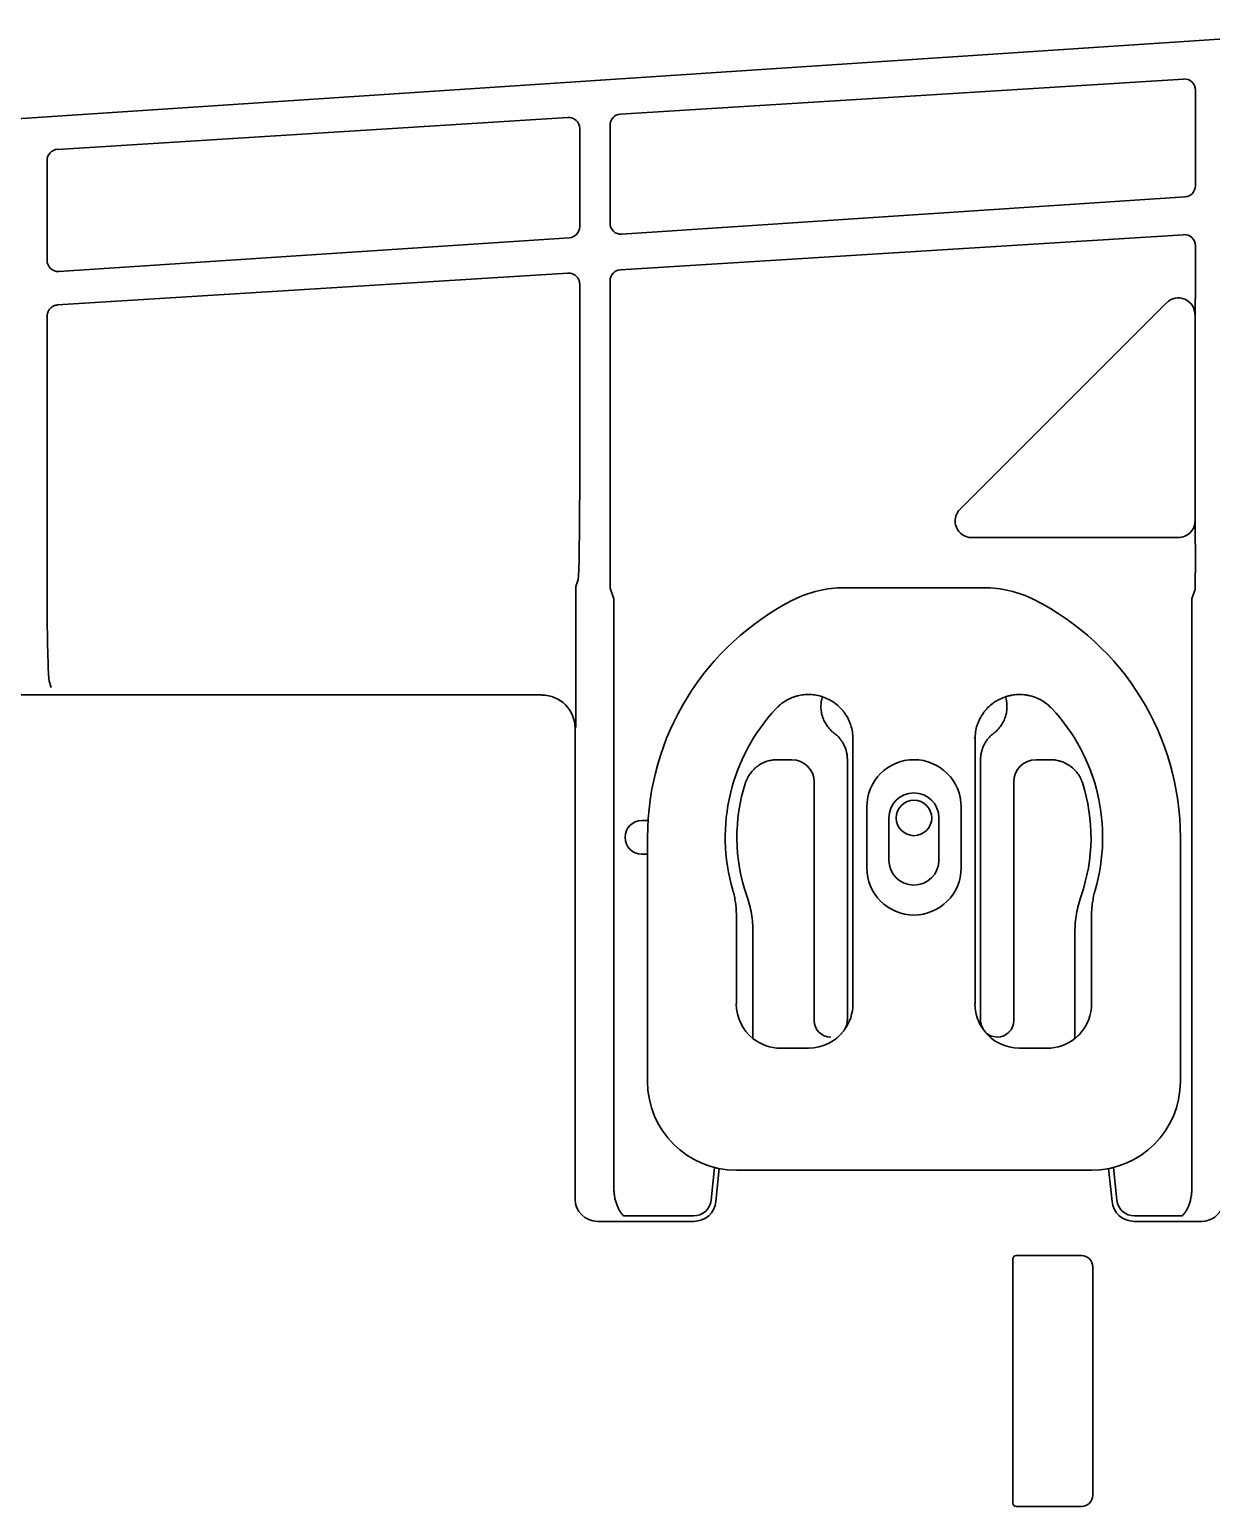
# Model space of a CAD drawing. Extents: x 6336 to 10269, y -393 to 2899.
# Drawn here: x 9002.4 to 9108.9, y 2644.4 to 2777.5 of the extents above; entities that cross this region are included whole.
import ezdxf

# ---------------------------------------------------------------- set-up
doc = ezdxf.new("R2010")
doc.units = 0
doc.header["$LTSCALE"] = 5
doc.layers.add('1', color=7, linetype='CONTINUOUS', true_color=0xffffff)

msp = doc.modelspace()

# ---------------------------------------------------------------- linework, layer by layer
at = {"layer": '1', "color": 7, "linetype": 'Continuous', "lineweight": 35}
for p, q in [((9135.97, 2778.43), (8903.3, 2763)), ((9055.62, 2769.9), (9106.36, 2773.07)), ((9107.42, 2772.07), (9107.42, 2763.45)), ((9004.92, 2766.73), (9050.9, 2769.61)), ((9054.69, 2760.08), (9054.69, 2768.91)), ((9051.96, 2768.61), (9051.96, 2759.77)), ((9003.98, 2756.72), (9003.98, 2765.74)), ((9106.49, 2762.45), (9055.75, 2759.09)), ((9051.02, 2758.77), (9005.05, 2755.72)), ((9055.62, 2755.87), (9106.36, 2759.04)), ((9107.42, 2758.05), (9107.42, 2754.66)), ((9004.92, 2752.71), (9050.9, 2755.58)), ((9051.96, 2754.58), (9051.96, 2736.34)), ((9054.69, 2729.4), (9054.69, 2754.88)), ((9104.83, 2752.91), (9086.23, 2734.31)), ((9003.98, 2724.98), (9003.98, 2751.71)), ((9107.39, 2751.85), (9107.39, 2733.25)), ((9087.29, 2731.75), (9105.89, 2731.75)), ((9107.42, 2730.64), (9107.42, 2729.11)), ((9051.82, 2727.96), (9051.61, 2727.34)), ((9051.61, 2727.34), (9051.61, 2717.12)), ((9055.03, 2726.24), (9054.71, 2727.2)), ((9055.03, 2673.19), (9055.03, 2726.24)), ((9075.77, 2727.23), (9088.38, 2727.23)), ((9107.4, 2727.09), (9107.11, 2726.24)), ((9107.11, 2726.24), (9107.11, 2673.19)), ((9004.36, 2718.24), (9004.17, 2718.8)), ((9048.56, 2717.56), (8956.24, 2717.56)), ((9048.56, 2717.56), (9048.56, 2717.56)), ((9051.6, 2714.69), (9051.55, 2714.56)), ((9051.55, 2672.12), (9051.55, 2714.56)), ((9076.57, 2689.73), (9076.57, 2713.6)), ((9087.57, 2713.6), (9087.57, 2689.73)), ((9071.07, 2711.73), (9069.75, 2711.73)), ((9076.07, 2711.73), (9076.07, 2688.23)), ((9088.07, 2688.23), (9088.07, 2711.73)), ((9094.39, 2711.73), (9093.07, 2711.73)), ((9073.07, 2688.23), (9073.07, 2709.73)), ((9091.07, 2709.73), (9091.07, 2688.23)), ((9077.82, 2707.48), (9077.82, 2701.98)), ((9086.32, 2701.98), (9086.32, 2707.48)), ((9057.55, 2706.25), (9057.55, 2706.25)), ((9058.12, 2706.25), (9057.55, 2706.25)), ((9079.82, 2706.48), (9079.82, 2702.68)), ((9084.32, 2702.68), (9084.32, 2706.48)), ((9056.05, 2704.75), (9056.05, 2704.75)), ((9056.05, 2704.75), (9056.05, 2704.71)), ((9056.05, 2704.71), (9056.05, 2704.71)), ((9058.07, 2682.73), (9058.07, 2704.73)), ((9106.07, 2704.73), (9106.07, 2682.73)), ((9057.55, 2703.21), (9057.55, 2703.21)), ((9057.55, 2703.21), (9058.07, 2703.21)), ((9077.82, 2701.98), (9077.81, 2701.98)), ((9066.07, 2697.73), (9066.07, 2689.73)), ((9098.07, 2689.73), (9098.07, 2697.73)), ((9067.57, 2696.17), (9067.57, 2686.6)), ((9096.57, 2686.6), (9096.57, 2696.17)), ((9070.07, 2685.73), (9072.57, 2685.73)), ((9091.57, 2685.73), (9094.07, 2685.73)), ((9063.8, 2672.04), (9064.1, 2674.97)), ((9064.23, 2671.92), (9064.53, 2674.88)), ((9064.53, 2674.88), (9064.53, 2674.88)), ((9098.07, 2674.73), (9066.07, 2674.73)), ((9099.61, 2674.88), (9099.92, 2671.92)), ((9099.92, 2671.92), (9099.61, 2674.88)), ((9100.04, 2674.97), (9100.35, 2672.04)), ((9064.23, 2671.92), (9064.23, 2671.92)), ((9099.92, 2671.92), (9099.92, 2671.92)), ((9056.53, 2670.61), (9062.21, 2670.61)), ((9101.94, 2670.61), (9105.61, 2670.61)), ((9053.55, 2670.12), (9062.24, 2670.12)), ((9053.55, 2670.12), (9053.55, 2670.12)), ((9062.24, 2670.12), (9053.55, 2670.12)), ((9062.24, 2670.12), (9062.24, 2670.12)), ((9101.91, 2670.12), (9107.99, 2670.12)), ((9101.91, 2670.12), (9101.91, 2670.12)), ((9107.99, 2670.12), (9101.91, 2670.12)), ((9107.99, 2670.12), (9107.99, 2670.12)), ((9090.97, 2666.73), (9090.97, 2644.73)), ((9097.17, 2667.03), (9091.27, 2667.03)), ((9098.17, 2645.43), (9098.17, 2666.03)), ((9091.27, 2644.43), (9097.17, 2644.43))]:
    msp.add_line(p, q, dxfattribs=at)
msp.add_circle((9082.07, 2706.48), 1.6, dxfattribs=at)
for centre, radius, start, end in [((9082.07, 2704.73), 24, 116.7655, 180), ((9075.77, 2717.23), 10, 90, 116.7655), ((9088.38, 2717.23), 10, 63.2345, 90), ((9082.07, 2704.73), 24, 0, 63.2345), ((9082.07, 2704.73), 17, 136.9472, 196.2606), ((9082.07, 2704.73), 17, 343.7394, 43.0512), ((9082.07, 2707.48), 4.25, 0, 180), ((9082.07, 2704.73), 15.95, 162.0029, 199.2463), ((9082.07, 2704.73), 15.95, 340.7537, 17.9971), ((9082.07, 2706.48), 2.25, 0, 180), ((9082.07, 2702.68), 2.25, 180, 0), ((9082.07, 2701.98), 4.25, 180, 0), ((9066.07, 2682.73), 8, 180, 270), ((9098.07, 2682.73), 8, 270, 0), ((9091.27, 2666.73), 0.3, 90, 180), ((9097.17, 2666.03), 1, 0, 90), ((9097.17, 2645.43), 1, 270, 0), ((9091.27, 2644.73), 0.3, 180, 270)]:
    msp.add_arc(centre, radius, start, end, dxfattribs=at)
for centre, major_axis, ratio, start_param, end_param in [((9106.42, 2772.08), (0.478, -0.879), 0.998825, 1.073094, 2.707194), ((9050.96, 2768.61), (0.478, -0.879), 0.998825, 1.073094, 2.707194), ((9055.69, 2768.91), (0.746, -0.667), 0.998687, 2.36424, 3.869903), ((9004.98, 2765.74), (0.746, -0.667), 0.998687, 2.36424, 3.869903), ((9106.42, 2763.45), (-0.477, -0.88), 0.998873, 0.561686, 2.067348), ((9050.96, 2759.77), (-0.477, -0.88), 0.998873, 0.561686, 2.067348), ((9055.69, 2760.08), (-0.739, -0.675), 0.998632, 5.543936, 7.178035), ((9106.42, 2758.05), (0.478, -0.879), 0.998825, 1.073094, 2.707194), ((9004.98, 2756.72), (-0.739, -0.675), 0.998632, 5.543936, 7.178035), ((9055.69, 2754.88), (0.746, -0.667), 0.998687, 2.36424, 3.869903), ((9105.89, 2751.85), (0.18, -1.49), 0.996422, 1.44783, 3.803739), ((9051.81, 2736.35), (0, 8.4), 0.017452, 3.193875, 4.712288), ((9087.29, 2733.25), (-1.45, -0.43), 0.99372, 5.207818, 7.562191), ((9105.89, 2733.25), (-0.21, -1.49), 0.998677, 0.137579, 1.708707), ((9004.18, 2732.29), (0, -13.5), 0.017478, 5.28425, 6.230757), ((9048.55, 2714.55), (-0.95, -2.85), 0.997719, 1.89276, 3.462643), ((9071.07, 2709.72), (-1.42, -1.42), 0.998783, 2.356803, 3.926382), ((9093.07, 2709.72), (1.42, -1.42), 0.998783, 2.356803, 3.926382), ((9057.55, 2704.75), (1.06, -1.06), 0.998631, 2.356537, 3.926648), ((9057.55, 2704.71), (-1.06, -1.06), 0.998631, 5.49813, 7.068241), ((9070.07, 2689.73), (2.83, 2.83), 0.999695, 2.356347, 3.251938), ((9072.57, 2689.73), (-2.83, 2.83), 0.999695, 3.290549, 3.926839), ((9091.57, 2689.73), (2.83, 2.83), 0.999695, 2.356347, 2.992639), ((9094.07, 2689.73), (-2.83, 2.83), 0.999695, 3.197702, 3.926839), ((9074.57, 2688.23), (1.06, 1.06), 0.998783, 2.356803, 3.926991), ((9074.57, 2688.23), (-1.06, 1.06), 0.998783, 3.302332, 3.926382), ((9089.57, 2688.23), (1.06, 1.06), 0.998783, 2.356803, 2.980862), ((9089.57, 2688.23), (-1.06, 1.06), 0.998783, 2.356195, 3.926382), ((9070.07, 2689.73), (2.83, 2.83), 0.999695, 3.251938, 3.926839), ((9089.57, 2688.23), (1.06, 1.06), 0.998783, 3.018958, 3.926991), ((9091.57, 2689.73), (2.83, 2.83), 0.999695, 3.006925, 3.926839), ((9094.07, 2689.73), (-2.83, 2.83), 0.999695, 2.356347, 3.031247), ((9053.55, 2672.12), (-0.63, -1.9), 0.999618, 5.034353, 6.604236), ((9062.21, 2672.21), (-0.59, 1.49), 0.998412, 2.762801, 4.229076), ((9062.24, 2672.12), (0.74, -1.86), 0.999602, 5.904393, 7.370669), ((9101.91, 2672.12), (-0.74, -1.86), 0.999602, 5.195702, 6.661977), ((9101.94, 2672.21), (-0.59, -1.49), 0.998412, 5.195702, 6.661977), ((9107.99, 2672.12), (-0.63, -1.9), 0.999618, 0.32105, 1.570779), ((9056.53, 2670.71), (1.5, 0), 0.066383, 4.332394, 4.712389), ((9105.61, 2670.71), (1.5, 0), 0.066383, 4.712389, 5.092384)]:
    msp.add_ellipse(centre, major_axis=major_axis, ratio=ratio, start_param=start_param, end_param=end_param, dxfattribs=at)
at = {"layer": '1', "color": 7, "linetype": 'Continuous', "lineweight": 35, "extrusion": (2.95823e-31, -1.17146e-15, -1)}
msp.add_ellipse((9072.57, 2689.73), major_axis=(-2.83, 2.83), ratio=0.999695, start_param=3.006925, end_param=3.926839, dxfattribs=at)
at = {"layer": '1', "color": 7, "linetype": 'Continuous', "lineweight": 35}
for points in [[(9050.9, 2755.58), (9050.94, 2755.58), (9051.03, 2755.58), (9051.17, 2755.56), (9051.3, 2755.52), (9051.42, 2755.47), (9051.54, 2755.4), (9051.65, 2755.31), (9051.74, 2755.21), (9051.82, 2755.1), (9051.88, 2754.98), (9051.93, 2754.85), (9051.95, 2754.72), (9051.96, 2754.63), (9051.96, 2754.58)], [(9003.98, 2751.71), (9003.98, 2751.75), (9003.99, 2751.85), (9004.02, 2751.98), (9004.06, 2752.11), (9004.13, 2752.23), (9004.2, 2752.34), (9004.3, 2752.44), (9004.41, 2752.53), (9004.52, 2752.6), (9004.65, 2752.65), (9004.78, 2752.69), (9004.87, 2752.7), (9004.92, 2752.71)], [(9051.61, 2727.34), (9051.61, 2727.34), (9051.61, 2727.34), (9051.61, 2727.34)], [(9087.57, 2713.6), (9087.55, 2713.65), (9087.53, 2713.7), (9087.51, 2713.75)], [(9065.75, 2699.97), (9065.81, 2699.78), (9065.9, 2699.42), (9066, 2698.86), (9066.06, 2698.3), (9066.07, 2697.92), (9066.07, 2697.73)], [(9098.07, 2697.73), (9098.07, 2697.92), (9098.09, 2698.3), (9098.15, 2698.86), (9098.25, 2699.42), (9098.34, 2699.78), (9098.39, 2699.97)], [(9075.76, 2687.3), (9075.77, 2687.32), (9075.78, 2687.33), (9075.79, 2687.35)], [(9088.39, 2687.3), (9088.38, 2687.32), (9088.37, 2687.33), (9088.36, 2687.35)], [(9055.94, 2670.62), (9055.95, 2670.61), (9055.96, 2670.61), (9055.97, 2670.61)], [(9106.17, 2670.61), (9106.18, 2670.61), (9106.19, 2670.61), (9106.21, 2670.62)]]:
    msp.add_open_spline(points, degree=3, dxfattribs=at)
for points, degree, knots in [([(9107.42, 2754.66), (9107.42, 2754.62), (9107.42, 2754.58), (9107.42, 2754.51), (9107.42, 2754.47), (9107.42, 2754.36), (9107.42, 2754.29), (9107.42, 2754.14), (9107.42, 2754.07), (9107.42, 2753.96), (9107.42, 2753.93), (9107.42, 2753.86), (9107.42, 2753.82), (9107.42, 2753.65), (9107.42, 2753.52), (9107.42, 2753.32), (9107.42, 2753.26), (9107.41, 2753.17), (9107.41, 2753.14), (9107.41, 2753.08), (9107.41, 2753.05), (9107.41, 2752.91), (9107.41, 2752.8), (9107.41, 2752.59), (9107.4, 2752.49), (9107.4, 2752.3), (9107.4, 2752.21), (9107.39, 2752.07), (9107.39, 2752), (9107.39, 2751.92), (9107.39, 2751.89), (9107.39, 2751.87), (9107.39, 2751.86), (9107.39, 2751.85), (9107.39, 2751.85), (9107.39, 2751.85)], 3, [0, 0, 0, 0, 0.03125, 0.03125, 0.0625, 0.0625, 0.125, 0.125, 0.1875, 0.1875, 0.21875, 0.21875, 0.25, 0.25, 0.375, 0.375, 0.4375, 0.4375, 0.46875, 0.46875, 0.5, 0.5, 0.625, 0.625, 0.75, 0.75, 0.875, 0.875, 0.9375, 0.96875, 0.984375, 0.992188, 0.996094, 0.996094, 1, 1, 1, 1]), ([(9107.39, 2733.25), (9107.39, 2733.24), (9107.39, 2733.23), (9107.39, 2733.21), (9107.39, 2733.17), (9107.39, 2733.09), (9107.4, 2732.93), (9107.4, 2732.79), (9107.4, 2732.6), (9107.4, 2732.48), (9107.4, 2732.35), (9107.41, 2732.3), (9107.41, 2732.27), (9107.41, 2732.19), (9107.41, 2732.14), (9107.41, 2731.98), (9107.41, 2731.87), (9107.41, 2731.64), (9107.41, 2731.52), (9107.41, 2731.37), (9107.41, 2731.34), (9107.41, 2731.28), (9107.41, 2731.25), (9107.42, 2731.15), (9107.42, 2731.09), (9107.42, 2730.9), (9107.42, 2730.77), (9107.42, 2730.64)], 3, [0, 0, 0, 0, 0.015625, 0.015625, 0.03125, 0.0625, 0.125, 0.25, 0.25, 0.375, 0.40625, 0.40625, 0.4375, 0.4375, 0.5, 0.5, 0.625, 0.625, 0.75, 0.75, 0.78125, 0.78125, 0.8125, 0.8125, 0.875, 0.875, 1, 1, 1, 1]), ([(9054.71, 2727.2), (9054.71, 2727.38), (9054.71, 2727.5), (9054.7, 2727.66), (9054.7, 2728.1), (9054.69, 2728.39), (9054.69, 2728.65), (9054.69, 2728.91), (9054.69, 2729.16), (9054.69, 2729.4)], 2, [0, 0, 0, 0.125, 0.125, 0.25, 0.5, 0.5, 0.75, 0.75, 1, 1, 1]), ([(9107.42, 2729.11), (9107.42, 2729.01), (9107.42, 2728.92), (9107.42, 2728.77), (9107.42, 2728.73), (9107.42, 2728.63), (9107.42, 2728.59), (9107.41, 2728.45), (9107.41, 2728.36), (9107.41, 2728.19), (9107.41, 2728.1), (9107.41, 2727.98), (9107.41, 2727.94), (9107.41, 2727.86), (9107.41, 2727.82), (9107.41, 2727.7), (9107.41, 2727.62), (9107.4, 2727.47), (9107.4, 2727.39), (9107.4, 2727.28), (9107.4, 2727.22), (9107.4, 2727.17), (9107.4, 2727.13), (9107.4, 2727.11), (9107.4, 2727.09)], 3, [0, 0, 0, 0, 0.125, 0.125, 0.1875, 0.1875, 0.25, 0.25, 0.375, 0.375, 0.5, 0.5, 0.5625, 0.5625, 0.625, 0.625, 0.75, 0.75, 0.875, 0.875, 0.9375, 0.96875, 0.96875, 1, 1, 1, 1]), ([(9051.61, 2717.12), (9051.61, 2717.09), (9051.61, 2717.06), (9051.61, 2717.01), (9051.61, 2716.93), (9051.61, 2716.84), (9051.61, 2716.68), (9051.61, 2716.57), (9051.61, 2716.41), (9051.61, 2716.36), (9051.61, 2716.28), (9051.61, 2716.25), (9051.61, 2716.2), (9051.61, 2716.17), (9051.61, 2716.04), (9051.61, 2715.94), (9051.61, 2715.74), (9051.61, 2715.64), (9051.61, 2715.45), (9051.6, 2715.35), (9051.6, 2715.16), (9051.6, 2715.06), (9051.6, 2714.92), (9051.6, 2714.87), (9051.6, 2714.8), (9051.6, 2714.77), (9051.6, 2714.73), (9051.6, 2714.71), (9051.6, 2714.7), (9051.6, 2714.69)], 3, [0, 0, 0, 0, 0.03125, 0.03125, 0.0625, 0.125, 0.125, 0.25, 0.25, 0.3125, 0.3125, 0.34375, 0.34375, 0.375, 0.375, 0.5, 0.5, 0.625, 0.625, 0.75, 0.75, 0.875, 0.875, 0.9375, 0.9375, 0.96875, 0.984375, 0.984375, 1, 1, 1, 1]), ([(9073.83, 2717.4), (9073.65, 2717.46), (9073.46, 2717.51), (9073.09, 2717.57), (9072.9, 2717.59), (9072.67, 2717.6), (9072.62, 2717.6), (9072.52, 2717.6), (9072.47, 2717.6), (9072.33, 2717.6), (9072.24, 2717.59), (9071.95, 2717.56), (9071.77, 2717.52), (9071.49, 2717.45), (9071.4, 2717.43), (9071.27, 2717.38), (9071.22, 2717.37), (9071.13, 2717.33), (9071.09, 2717.32), (9070.87, 2717.22), (9070.7, 2717.14), (9070.37, 2716.95), (9070.22, 2716.84), (9070.03, 2716.69), (9069.99, 2716.66), (9069.92, 2716.6), (9069.82, 2716.5), (9069.72, 2716.4), (9069.65, 2716.33)], 3, [0, 0, 0, 0, 0.125, 0.125, 0.25, 0.25, 0.28125, 0.28125, 0.3125, 0.3125, 0.375, 0.375, 0.5, 0.5, 0.5625, 0.5625, 0.59375, 0.59375, 0.625, 0.625, 0.75, 0.75, 0.875, 0.875, 0.90625, 0.90625, 0.9375, 1, 1, 1, 1]), ([(9073.83, 2717.4), (9073.78, 2717.25), (9073.75, 2717.11), (9073.72, 2716.92), (9073.72, 2716.88), (9073.71, 2716.8), (9073.7, 2716.76), (9073.7, 2716.65), (9073.69, 2716.57), (9073.69, 2716.34), (9073.71, 2716.19), (9073.74, 2715.96), (9073.76, 2715.89), (9073.78, 2715.78), (9073.79, 2715.74), (9073.81, 2715.67), (9073.83, 2715.63), (9073.88, 2715.45), (9073.94, 2715.31), (9074.04, 2715.1), (9074.1, 2715), (9074.16, 2714.9), (9074.2, 2714.84), (9074.23, 2714.81), (9074.34, 2714.65), (9074.43, 2714.53), (9074.65, 2714.31), (9074.76, 2714.21), (9074.88, 2714.12)], 3, [0, 0, 0, 0, 0.125, 0.125, 0.15625, 0.15625, 0.1875, 0.1875, 0.25, 0.25, 0.375, 0.375, 0.4375, 0.4375, 0.46875, 0.46875, 0.5, 0.5, 0.625, 0.625, 0.6875, 0.71875, 0.71875, 0.75, 0.75, 0.875, 0.875, 1, 1, 1, 1]), ([(9076.57, 2713.6), (9076.57, 2713.81), (9076.56, 2714.02), (9076.49, 2714.43), (9076.44, 2714.63), (9076.37, 2714.86), (9076.36, 2714.88), (9076.35, 2714.93), (9076.34, 2714.96), (9076.31, 2715.03), (9076.29, 2715.08), (9076.23, 2715.22), (9076.19, 2715.32), (9076.05, 2715.6), (9075.94, 2715.77), (9075.79, 2715.99), (9075.75, 2716.03), (9075.71, 2716.09), (9075.69, 2716.11), (9075.66, 2716.15), (9075.57, 2716.25), (9075.48, 2716.35), (9075.26, 2716.57), (9075.11, 2716.71), (9074.9, 2716.86), (9074.85, 2716.89), (9074.77, 2716.95), (9074.72, 2716.98), (9074.59, 2717.06), (9074.5, 2717.11), (9074.22, 2717.25), (9074.03, 2717.33), (9073.83, 2717.4)], 3, [0, 0, 0, 0, 0.125, 0.125, 0.25, 0.25, 0.265625, 0.265625, 0.28125, 0.28125, 0.3125, 0.3125, 0.375, 0.375, 0.5, 0.5, 0.53125, 0.53125, 0.546875, 0.546875, 0.5625, 0.625, 0.625, 0.75, 0.75, 0.78125, 0.78125, 0.8125, 0.8125, 0.875, 0.875, 1, 1, 1, 1]), ([(9090.32, 2717.4), (9090.12, 2717.33), (9089.93, 2717.25), (9089.65, 2717.11), (9089.56, 2717.06), (9089.42, 2716.98), (9089.38, 2716.95), (9089.29, 2716.89), (9089.25, 2716.86), (9089.04, 2716.71), (9088.88, 2716.57), (9088.66, 2716.35), (9088.57, 2716.25), (9088.49, 2716.15), (9088.46, 2716.11), (9088.44, 2716.09), (9088.39, 2716.03), (9088.36, 2715.99), (9088.21, 2715.77), (9088.1, 2715.6), (9087.96, 2715.32), (9087.91, 2715.22), (9087.86, 2715.08), (9087.84, 2715.03), (9087.81, 2714.96), (9087.8, 2714.93), (9087.78, 2714.88), (9087.77, 2714.86), (9087.7, 2714.63), (9087.65, 2714.43), (9087.59, 2714.02), (9087.57, 2713.81), (9087.57, 2713.6)], 3, [0, 0, 0, 0, 0.125, 0.125, 0.1875, 0.1875, 0.21875, 0.21875, 0.25, 0.25, 0.375, 0.375, 0.4375, 0.453125, 0.453125, 0.46875, 0.46875, 0.5, 0.5, 0.625, 0.625, 0.6875, 0.6875, 0.71875, 0.71875, 0.734375, 0.734375, 0.75, 0.75, 0.875, 0.875, 1, 1, 1, 1]), ([(9089.26, 2714.12), (9089.38, 2714.21), (9089.5, 2714.31), (9089.71, 2714.53), (9089.81, 2714.65), (9089.92, 2714.81), (9089.94, 2714.84), (9089.98, 2714.9), (9090.05, 2715), (9090.1, 2715.1), (9090.2, 2715.31), (9090.26, 2715.45), (9090.32, 2715.63), (9090.33, 2715.67), (9090.35, 2715.74), (9090.36, 2715.78), (9090.39, 2715.89), (9090.4, 2715.96), (9090.44, 2716.19), (9090.45, 2716.34), (9090.45, 2716.57), (9090.45, 2716.65), (9090.44, 2716.76), (9090.44, 2716.8), (9090.43, 2716.88), (9090.42, 2716.92), (9090.4, 2717.11), (9090.36, 2717.25), (9090.32, 2717.4)], 3, [0, 0, 0, 0, 0.125, 0.125, 0.25, 0.25, 0.28125, 0.28125, 0.3125, 0.375, 0.375, 0.5, 0.5, 0.53125, 0.53125, 0.5625, 0.5625, 0.625, 0.625, 0.75, 0.75, 0.8125, 0.8125, 0.84375, 0.84375, 0.875, 0.875, 1, 1, 1, 1]), ([(9094.5, 2716.33), (9094.36, 2716.47), (9094.23, 2716.6), (9093.93, 2716.84), (9093.78, 2716.94), (9093.57, 2717.07), (9093.53, 2717.09), (9093.45, 2717.14), (9093.4, 2717.16), (9093.28, 2717.22), (9093.19, 2717.26), (9092.93, 2717.37), (9092.75, 2717.43), (9092.47, 2717.5), (9092.38, 2717.52), (9092.24, 2717.55), (9092.19, 2717.55), (9092.1, 2717.57), (9092.05, 2717.57), (9091.81, 2717.6), (9091.62, 2717.61), (9091.25, 2717.59), (9091.06, 2717.57), (9090.82, 2717.53), (9090.77, 2717.52), (9090.68, 2717.5), (9090.54, 2717.47), (9090.41, 2717.43), (9090.32, 2717.4)], 3, [0, 0, 0, 0, 0.125, 0.125, 0.25, 0.25, 0.28125, 0.28125, 0.3125, 0.3125, 0.375, 0.375, 0.5, 0.5, 0.5625, 0.5625, 0.59375, 0.59375, 0.625, 0.625, 0.75, 0.75, 0.875, 0.875, 0.90625, 0.90625, 0.9375, 1, 1, 1, 1]), ([(9074.88, 2714.12), (9074.98, 2714.05), (9075.06, 2713.97), (9075.23, 2713.82), (9075.31, 2713.73), (9075.42, 2713.6), (9075.47, 2713.53), (9075.52, 2713.46), (9075.56, 2713.41), (9075.57, 2713.39), (9075.65, 2713.27), (9075.71, 2713.17), (9075.81, 2712.96), (9075.86, 2712.86), (9075.91, 2712.69), (9075.93, 2712.64), (9075.96, 2712.56), (9075.96, 2712.53), (9075.98, 2712.47), (9075.99, 2712.44), (9076.02, 2712.3), (9076.06, 2712.08), (9076.07, 2711.84), (9076.07, 2711.73)], 3, [0, 0, 0, 0, 0.125, 0.125, 0.25, 0.25, 0.3125, 0.34375, 0.34375, 0.375, 0.375, 0.5, 0.5, 0.625, 0.625, 0.6875, 0.6875, 0.71875, 0.71875, 0.75, 0.75, 0.875, 1, 1, 1, 1]), ([(9088.07, 2711.73), (9088.07, 2711.84), (9088.08, 2711.96), (9088.11, 2712.19), (9088.13, 2712.3), (9088.17, 2712.47), (9088.18, 2712.52), (9088.2, 2712.61), (9088.21, 2712.63), (9088.23, 2712.69), (9088.24, 2712.72), (9088.29, 2712.85), (9088.33, 2712.96), (9088.44, 2713.17), (9088.49, 2713.26), (9088.59, 2713.41), (9088.62, 2713.46), (9088.67, 2713.53), (9088.69, 2713.55), (9088.72, 2713.6), (9088.74, 2713.62), (9088.84, 2713.73), (9088.99, 2713.9), (9089.17, 2714.05), (9089.26, 2714.12)], 3, [0, 0, 0, 0, 0.125, 0.125, 0.25, 0.25, 0.3125, 0.3125, 0.34375, 0.34375, 0.375, 0.375, 0.5, 0.5, 0.625, 0.625, 0.6875, 0.6875, 0.71875, 0.71875, 0.75, 0.75, 0.875, 1, 1, 1, 1]), ([(9069.75, 2711.73), (9069.6, 2711.73), (9069.44, 2711.71), (9069.13, 2711.66), (9068.98, 2711.63), (9068.79, 2711.57), (9068.75, 2711.55), (9068.68, 2711.53), (9068.57, 2711.48), (9068.46, 2711.44), (9068.26, 2711.33), (9068.12, 2711.25), (9067.96, 2711.13), (9067.93, 2711.11), (9067.87, 2711.06), (9067.84, 2711.03), (9067.75, 2710.96), (9067.69, 2710.9), (9067.52, 2710.74), (9067.42, 2710.62), (9067.31, 2710.46), (9067.29, 2710.43), (9067.24, 2710.36), (9067.22, 2710.33), (9067.16, 2710.23), (9067.12, 2710.16), (9067.01, 2709.95), (9066.95, 2709.8), (9066.9, 2709.65)], 3, [0, 0, 0, 0, 0.125, 0.125, 0.25, 0.25, 0.28125, 0.28125, 0.3125, 0.375, 0.375, 0.5, 0.5, 0.53125, 0.53125, 0.5625, 0.5625, 0.625, 0.625, 0.75, 0.75, 0.78125, 0.78125, 0.8125, 0.8125, 0.875, 0.875, 1, 1, 1, 1]), ([(9097.24, 2709.65), (9097.19, 2709.8), (9097.13, 2709.95), (9096.99, 2710.23), (9096.91, 2710.36), (9096.79, 2710.52), (9096.77, 2710.55), (9096.72, 2710.61), (9096.65, 2710.71), (9096.57, 2710.79), (9096.4, 2710.96), (9096.28, 2711.06), (9096.12, 2711.18), (9096.09, 2711.2), (9096.03, 2711.24), (9095.99, 2711.26), (9095.89, 2711.32), (9095.82, 2711.36), (9095.61, 2711.47), (9095.47, 2711.53), (9095.28, 2711.59), (9095.25, 2711.6), (9095.17, 2711.62), (9095.13, 2711.63), (9095.02, 2711.66), (9094.94, 2711.68), (9094.71, 2711.71), (9094.55, 2711.73), (9094.39, 2711.73)], 3, [0, 0, 0, 0, 0.125, 0.125, 0.25, 0.25, 0.28125, 0.28125, 0.3125, 0.375, 0.375, 0.5, 0.5, 0.53125, 0.53125, 0.5625, 0.5625, 0.625, 0.625, 0.75, 0.75, 0.78125, 0.78125, 0.8125, 0.8125, 0.875, 0.875, 1, 1, 1, 1]), ([(9067.01, 2699.47), (9067.11, 2699.2), (9067.19, 2698.93), (9067.33, 2698.39), (9067.44, 2697.85), (9067.51, 2697.29), (9067.56, 2696.74), (9067.57, 2696.46), (9067.57, 2696.17)], 3, [0, 0, 0, 0, 0.25, 0.25, 0.5, 0.75, 0.75, 1, 1, 1, 1]), ([(9096.57, 2696.17), (9096.57, 2696.46), (9096.58, 2696.74), (9096.63, 2697.29), (9096.7, 2697.85), (9096.82, 2698.39), (9096.96, 2698.93), (9097.04, 2699.2), (9097.13, 2699.47)], 3, [0, 0, 0, 0, 0.25, 0.25, 0.5, 0.75, 0.75, 1, 1, 1, 1]), ([(9097.06, 2687.06), (9097.03, 2687.03), (9097, 2687), (9096.95, 2686.95), (9096.93, 2686.92), (9096.89, 2686.88), (9096.87, 2686.87), (9096.85, 2686.84), (9096.83, 2686.83), (9096.79, 2686.8), (9096.77, 2686.77), (9096.73, 2686.74), (9096.72, 2686.73), (9096.7, 2686.71), (9096.68, 2686.7), (9096.66, 2686.68), (9096.65, 2686.67), (9096.63, 2686.66), (9096.62, 2686.65), (9096.6, 2686.63), (9096.58, 2686.62), (9096.57, 2686.61), (9096.57, 2686.61), (9096.57, 2686.61), (9096.56, 2686.61), (9096.56, 2686.61)], 3, [0, 0, 0, 0, 0.134778, 0.134778, 0.269557, 0.269557, 0.336946, 0.336946, 0.404335, 0.404335, 0.539113, 0.539113, 0.606503, 0.606503, 0.673892, 0.673892, 0.741281, 0.741281, 0.80867, 0.80867, 0.943449, 0.943449, 0.977143, 0.977143, 1, 1, 1, 1]), ([(9055.03, 2673.19), (9055.03, 2673.05), (9055.04, 2672.92), (9055.06, 2672.65), (9055.08, 2672.51), (9055.12, 2672.25), (9055.15, 2672.13), (9055.21, 2671.88), (9055.25, 2671.76), (9055.33, 2671.53), (9055.37, 2671.43), (9055.47, 2671.22), (9055.52, 2671.13), (9055.63, 2670.95), (9055.69, 2670.87), (9055.81, 2670.73), (9055.87, 2670.67), (9055.94, 2670.62)], 3, [0, 0, 0, 0, 0.125, 0.125, 0.25, 0.25, 0.375, 0.375, 0.5, 0.5, 0.625, 0.625, 0.75, 0.75, 0.875, 0.875, 1, 1, 1, 1]), ([(9106.21, 2670.62), (9106.27, 2670.67), (9106.34, 2670.73), (9106.46, 2670.87), (9106.52, 2670.95), (9106.63, 2671.13), (9106.68, 2671.22), (9106.78, 2671.43), (9106.82, 2671.53), (9106.9, 2671.76), (9106.94, 2671.88), (9107, 2672.13), (9107.02, 2672.25), (9107.07, 2672.51), (9107.08, 2672.65), (9107.11, 2672.92), (9107.11, 2673.05), (9107.11, 2673.19)], 3, [0, 0, 0, 0, 0.125, 0.125, 0.25, 0.25, 0.375, 0.375, 0.5, 0.5, 0.625, 0.625, 0.75, 0.75, 0.875, 0.875, 1, 1, 1, 1])]:
    msp.add_open_spline(points, degree=degree, knots=knots, dxfattribs=at)

doc.saveas('drawing.dxf')
